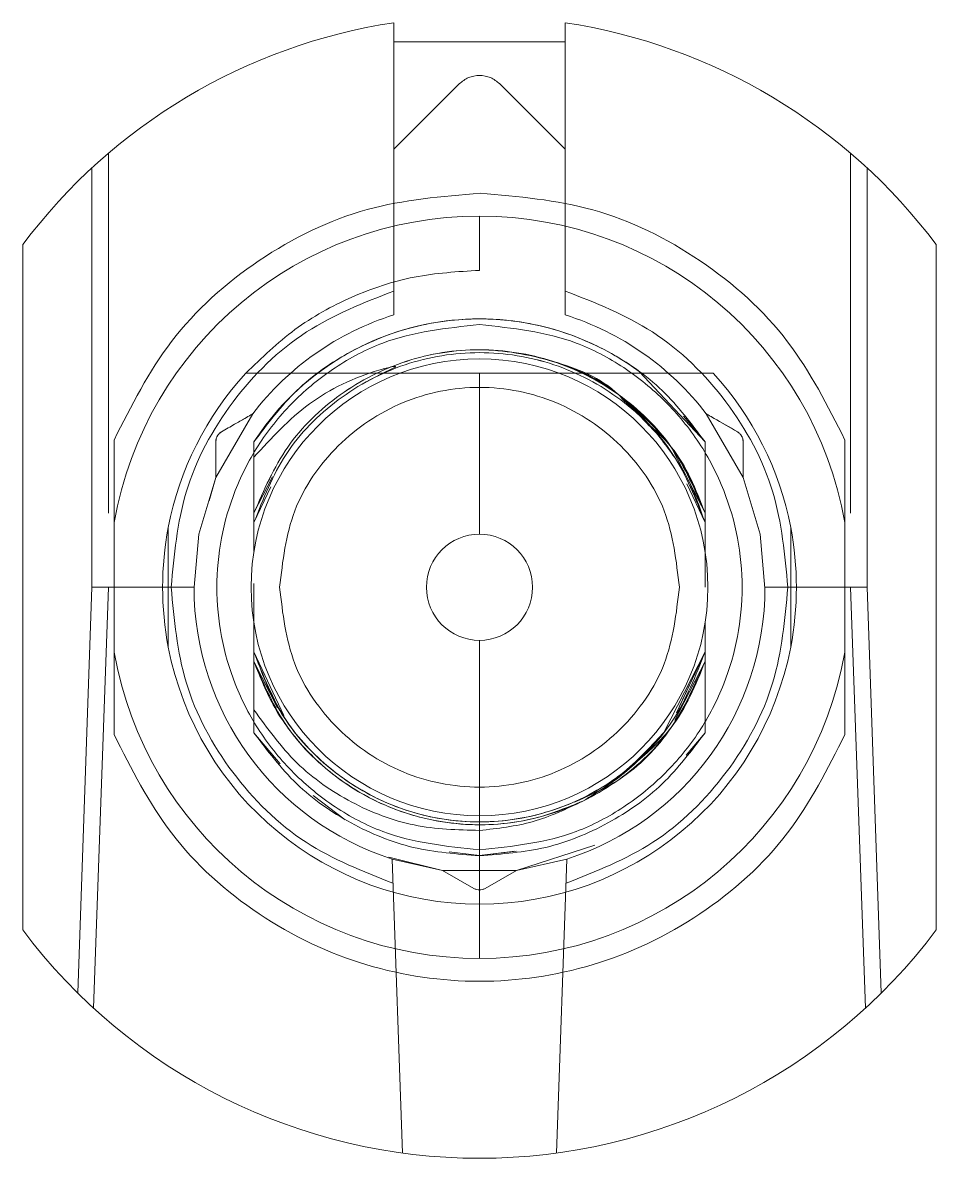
# Model space of a CAD drawing. Header units: millimetres. Extents: x -84 to 500, y -79 to 331.
# Drawn here: x 273.62 to 281.62, y 53.42 to 63.36 of the extents above; entities that cross this region are included whole.
import ezdxf
from ezdxf.lldxf.tags import DXFTag

# ---------------------------------------------------------------- set-up
doc = ezdxf.new("R2010")
doc.units = ezdxf.units.MM
tags = doc.linetypes.add('HIDDEN', pattern=[1.905, 1.27, -0.635]).pattern_tags.tags
tags[6:7] = [DXFTag(74, 4), DXFTag(75, 0), DXFTag(340, '0'), DXFTag(46, 1.0), DXFTag(50, 0.0), DXFTag(44, 0.0), DXFTag(45, 0.0)]
tags[4:5] = [DXFTag(74, 4), DXFTag(75, 0), DXFTag(340, '0'), DXFTag(46, 1.0), DXFTag(50, 0.0), DXFTag(44, 0.0), DXFTag(45, 0.0)]

msp = doc.modelspace()

# ---------------------------------------------------------------- linework, layer by layer
at = {"color": 7, "linetype": 'Continuous', "lineweight": 15}
for p, q in [((276.874, 63.3634), (276.874, 63.195)), ((278.374, 63.3634), (278.374, 63.195)), ((278.374, 63.195), (276.874, 63.195)), ((277.624, 61.67), (277.624, 61.195)), ((273.624, 61.42), (273.624, 55.42)), ((281.624, 55.42), (281.624, 61.42)), ((277.624, 58.8848), (277.624, 60.295)), ((277.624, 55.645), (277.624, 57.9552)), ((277.624, 55.645), (277.624, 55.17))]:
    msp.add_line(p, q, dxfattribs=at)
at = {"color": 7, "linetype": 'HIDDEN', "lineweight": 0}
for p, q in [((276.874, 61.0137), (276.874, 63.195)), ((278.374, 63.195), (278.374, 61.0137)), ((276.874, 62.2548), (277.4472, 62.8281)), ((277.8008, 62.8281), (278.374, 62.2548)), ((274.374, 62.2197), (274.374, 59.0703)), ((280.874, 59.0703), (280.874, 62.2197)), ((274.2297, 58.42), (274.2297, 62.0913)), ((281.0183, 62.0913), (281.0183, 58.42)), ((279.0216, 60.3092), (279.599, 59.6935)), ((275.6385, 59.9391), (275.3156, 59.3799)), ((279.599, 59.6935), (279.4102, 59.9188)), ((279.6095, 59.9391), (279.8824, 59.7816)), ((279.9324, 59.3799), (279.6095, 59.9391)), ((275.3156, 59.3799), (275.3156, 59.695)), ((275.649, 59.6935), (275.649, 58.7352)), ((279.599, 59.6935), (279.599, 59.0709)), ((279.599, 59.6935), (279.599, 59.4209)), ((279.305, 59.6426), (279.599, 59.0709)), ((279.3051, 59.6426), (279.599, 59.0709)), ((275.3156, 59.3799), (275.2576, 59.1777)), ((275.649, 59.4209), (275.649, 59.0709)), ((275.649, 59.0709), (275.649, 59.4209)), ((275.8109, 59.3857), (275.649, 59.0709)), ((275.649, 58.986), (275.7965, 59.2989)), ((275.7965, 59.2989), (275.649, 58.986)), ((279.4392, 59.325), (279.599, 58.986)), ((279.599, 58.986), (279.4392, 59.325)), ((279.599, 59.0709), (279.475, 59.312)), ((279.599, 58.7352), (279.599, 58.986)), ((279.599, 58.5016), (279.599, 58.7352)), ((279.599, 58.42), (279.599, 58.6881)), ((274.1055, 54.8675), (274.2296, 58.42)), ((274.374, 58.42), (274.2297, 58.42)), ((274.374, 58.42), (274.2453, 54.7343)), ((274.374, 58.42), (274.924, 58.42)), ((275.124, 58.42), (274.924, 58.42)), ((275.649, 58.4535), (275.649, 58.1048)), ((280.324, 58.42), (280.124, 58.42)), ((280.324, 58.42), (280.874, 58.42)), ((281.0027, 54.7343), (280.874, 58.42)), ((280.874, 58.42), (281.0184, 58.42)), ((281.0184, 58.42), (281.1425, 54.8675)), ((275.649, 58.1048), (275.649, 57.3474)), ((279.599, 57.854), (279.599, 58.1048)), ((280.349, 57.8956), (280.349, 57.8956)), ((275.9114, 57.2975), (275.649, 57.854)), ((275.649, 57.854), (275.9114, 57.2975)), ((275.9114, 57.2975), (275.649, 57.854)), ((275.649, 57.854), (275.9114, 57.2975)), ((279.599, 57.854), (279.2378, 57.1485)), ((279.599, 57.854), (279.3481, 57.3219)), ((279.3481, 57.3219), (279.599, 57.854)), ((279.599, 57.854), (279.3481, 57.3219)), ((279.3481, 57.3219), (279.599, 57.854)), ((279.599, 57.854), (279.3774, 57.3841)), ((279.3775, 57.3842), (279.599, 57.854)), ((275.649, 57.7691), (275.649, 57.1465)), ((275.649, 57.3474), (275.649, 57.7691)), ((275.649, 57.7691), (275.8565, 57.3656)), ((279.599, 57.7691), (279.3347, 57.2551)), ((279.3347, 57.2551), (279.599, 57.7691)), ((279.599, 57.7691), (279.3347, 57.2551)), ((279.3692, 57.3221), (279.599, 57.7691)), ((279.599, 57.1465), (279.599, 57.7691)), ((279.599, 57.4191), (279.599, 57.1465)), ((275.649, 57.1465), (275.8782, 56.873)), ((279.4336, 56.949), (279.599, 57.1465)), ((279.4822, 57.0071), (279.599, 57.1465)), ((276.1674, 56.5955), (276.449, 56.3848)), ((277.3591, 56.1032), (277.624, 56.07)), ((277.624, 56.07), (277.9477, 56.1106)), ((277.624, 56.07), (277.9343, 56.1089)), ((277.9469, 55.9409), (278.635, 56.1611)), ((276.8308, 56.0581), (277.3011, 55.9409)), ((276.949, 53.4658), (276.8591, 56.0399)), ((277.3011, 55.9409), (276.8591, 56.0399)), ((278.3889, 56.0399), (277.9469, 55.9409)), ((278.3889, 56.0399), (278.299, 53.4658)), ((277.574, 55.7834), (277.3011, 55.9409)), ((277.3011, 55.9409), (277.9469, 55.9409)), ((277.9469, 55.9409), (277.674, 55.7834))]:
    msp.add_line(p, q, dxfattribs=at)
at = {"color": 7, "linetype": 'HIDDEN', "lineweight": 0, "flags": 128}
for points in [[(276.8479, 60.3492), (276.8765, 60.353), (276.8854, 60.3531), (276.8867, 60.3529), (276.8876, 60.3525), (276.8877, 60.3523), (276.8878, 60.3523), (276.8878, 60.3522), (276.8878, 60.3522), (276.8878, 60.3522), (276.8878, 60.3522), (276.8878, 60.3522), (276.8878, 60.3523), (276.8878, 60.3525), (276.8878, 60.3526), (276.8878, 60.3526), (276.8878, 60.3526), (276.8878, 60.3526), (276.8878, 60.3526), (276.8878, 60.3525), (276.8879, 60.3523), (276.8879, 60.3521), (276.888, 60.352), (276.888, 60.352), (276.888, 60.3519), (276.888, 60.3519), (276.888, 60.3519), (276.888, 60.3519), (276.888, 60.3516), (276.8879, 60.3512), (276.8875, 60.3506), (276.8846, 60.3479), (276.7551, 60.2837), (276.5921, 60.1966)], [(275.649, 59.6935), (275.649, 59.6935)], [(275.649, 59.6935), (275.649, 59.6935)], [(275.649, 59.6935), (275.649, 59.6935)], [(275.649, 59.6935), (275.649, 59.6935)], [(275.649, 59.6935), (275.649, 59.6935)], [(275.649, 59.6935), (275.649, 59.6935)], [(275.649, 59.6935), (275.649, 59.6935)], [(275.649, 59.6935), (275.649, 59.6935)], [(279.599, 59.6935), (279.599, 59.6935)], [(275.124, 58.42), (275.1677, 58.8856), (275.3156, 59.3799)], [(279.9324, 59.3799), (280.0803, 58.8856), (280.124, 58.4115)], [(279.599, 58.986), (279.599, 58.986)], [(279.599, 58.986), (279.599, 58.986)], [(279.599, 58.986), (279.599, 58.986)], [(279.599, 58.986), (279.599, 58.986)], [(279.599, 58.986), (279.599, 58.986)], [(275.649, 58.7352), (275.649, 58.7352)], [(275.649, 58.1048), (275.649, 58.1048)], [(279.599, 57.854), (279.599, 57.854)], [(279.599, 57.854), (279.599, 57.854)], [(279.599, 57.854), (279.599, 57.854)], [(279.599, 57.854), (279.599, 57.854)], [(279.599, 57.854), (279.599, 57.854)], [(279.599, 57.854), (279.599, 57.854)], [(279.599, 57.854), (279.599, 57.854)], [(279.599, 57.854), (279.599, 57.854)], [(275.8448, 57.3928), (275.8448, 57.3928)], [(275.649, 57.1465), (275.649, 57.1465)], [(275.649, 57.1465), (275.649, 57.1465)], [(275.649, 57.1465), (275.649, 57.1465)], [(275.649, 57.1465), (275.649, 57.1465)], [(275.649, 57.1465), (275.649, 57.1465)], [(275.649, 57.1465), (275.649, 57.1465)], [(275.649, 57.1465), (275.649, 57.1465)], [(279.599, 57.1465), (279.599, 57.1465)], [(276.5968, 56.6408), (276.5968, 56.6408)]]:
    msp.add_lwpolyline(points, dxfattribs=at)
at = {"color": 7, "linetype": 'HIDDEN', "lineweight": 0}
msp.add_circle((277.624, 58.42), 2, dxfattribs=at)
at = {"color": 7, "linetype": 'Continuous', "lineweight": 15}
for radius, start, end in [(5, 98.62693, 143.1301), (5, 36.8699, 81.37307), (3.25, 90, 169.93673), (3.25, 10.06327, 90), (2.775, 137.49336, 169.10705), (2.775, 10.89324, 42.50663), (2.775, 169.10668, 190.89376), (0.4648, 90, 270), (0.4648, 270, 90), (2.775, 349.10676, 10.89295), (2.775, 190.89295, 270), (2.775, 270, 349.10705), (3.25, 190.06327, 270), (3.25, 270, 349.93673), (5, 216.8699, 323.1301)]:
    msp.add_arc((277.624, 58.42), radius, start, end, dxfattribs=at)
at = {"color": 7, "linetype": 'HIDDEN', "lineweight": 0}
for radius, start, end in [(2.5, 107.4576, 142.57976), (2.35, 53.50581, 147.18508), (2.5, 37.42024, 72.5424), (2.5, 180, 252.18431), (2.5, 287.81569, 0)]:
    msp.add_arc((277.624, 58.42), radius, start, end, dxfattribs=at)
for points in [[(277.4472, 62.8281), (277.473, 62.8486), (277.5247, 62.8896), (277.624, 62.9071), (277.7233, 62.8896), (277.775, 62.8486), (277.8008, 62.8281)], [(279.599, 59.6935), (279.4812, 59.8501), (279.2456, 60.1633), (278.7589, 60.504), (278.2107, 60.7213), (277.624, 60.7944), (277.0373, 60.7213), (276.4891, 60.504), (276.0024, 60.1633), (275.7668, 59.8501), (275.649, 59.6935)], [(275.874, 58.42), (275.9003, 58.649), (275.9529, 59.1071), (276.3576, 59.6897), (276.9361, 60.0789), (277.624, 60.2156), (278.3119, 60.0789), (278.8904, 59.6897), (279.2951, 59.1071), (279.3477, 58.649), (279.374, 58.42)], [(279.599, 58.986), (279.5508, 59.1252), (279.4544, 59.4036), (279.2754, 59.6377), (279.1859, 59.7547)], [(279.374, 58.42), (279.3477, 58.191), (279.2951, 57.7329), (278.8904, 57.1503), (278.3119, 56.7611), (277.624, 56.6244), (276.9361, 56.7611), (276.3576, 57.1503), (275.9529, 57.7329), (275.9003, 58.191), (275.874, 58.42)], [(275.649, 57.1465), (275.7668, 56.9897), (276.0024, 56.6763), (276.4891, 56.3378), (277.0373, 56.1122), (277.4284, 56.0841), (277.624, 56.07)], [(275.649, 57.1465), (275.7668, 56.9897), (276.0024, 56.6763), (276.4891, 56.3378), (277.0373, 56.1122), (277.4284, 56.0841), (277.624, 56.07)], [(277.624, 56.07), (277.8196, 56.0841), (278.2107, 56.1122), (278.7589, 56.3378), (279.2456, 56.6763), (279.4812, 56.9897), (279.599, 57.1465)], [(277.624, 56.07), (277.8196, 56.0841), (278.2107, 56.1122), (278.7589, 56.3378), (279.2456, 56.6763), (279.4812, 56.9897), (279.599, 57.1465)], [(277.674, 55.7834), (277.6661, 55.7796), (277.6503, 55.772), (277.624, 55.769), (277.5977, 55.772), (277.5819, 55.7796), (277.574, 55.7834)]]:
    msp.add_open_spline(points, degree=3, dxfattribs=at)
at = {"color": 7, "linetype": 'Continuous', "lineweight": 15}
for points, knots in [([(274.424, 59.7094), (274.5752, 60.0091), (274.8845, 60.6223), (275.6694, 61.3203), (276.6111, 61.7858), (277.2955, 61.8424), (277.63, 61.87)], [0, 0, 0, 0, 0.24439, 0.5, 0.75561, 1, 1, 1, 1]), ([(277.63, 61.87), (277.9635, 61.8414), (278.6457, 61.7828), (279.5835, 61.3166), (280.3651, 60.6197), (280.6733, 60.0083), (280.824, 59.7094)], [0, 0, 0, 0, 0.244424, 0.5, 0.755576, 1, 1, 1, 1]), ([(277.624, 61.195), (277.4322, 61.1836), (277.0487, 61.1607), (276.4995, 60.9759), (275.9923, 60.696), (275.7163, 60.4287), (275.5783, 60.295)], [0, 0, 0, 0, 0.25, 0.5, 0.75, 1, 1, 1, 1]), ([(277.624, 60.295), (277.4291, 60.295), (276.9247, 60.295), (276.2429, 60.295), (275.7939, 60.295), (275.5783, 60.295)], [0, 0, 0, 0, 0.2465257, 0.6381396, 1, 1, 1, 1]), ([(279.6697, 60.295), (279.2321, 60.295), (278.6292, 60.295), (277.8403, 60.295), (277.624, 60.295)], [0, 0, 0, 0, 0.725757, 1, 1, 1, 1]), ([(274.424, 59.7094), (274.424, 59.5749), (274.424, 59.4011), (274.424, 59.2068), (274.424, 59.1262), (274.424, 59.0722), (274.424, 59.0326), (274.424, 59.0064), (274.424, 58.9924), (274.424, 58.9883), (274.424, 58.988), (274.424, 58.9879)], [0, 0, 0, 0, 0.52193, 0.674707, 0.779637, 0.851731, 0.901665, 0.954566, 0.975881, 0.993094, 1, 1, 1, 1]), ([(280.824, 59.7094), (280.824, 59.5749), (280.824, 59.4011), (280.824, 59.2068), (280.824, 59.1262), (280.824, 59.0722), (280.824, 59.0326), (280.824, 59.0064), (280.824, 58.9924), (280.824, 58.9883), (280.824, 58.988), (280.824, 58.9879)], [0, 0, 0, 0, 0.52193, 0.674707, 0.779637, 0.851731, 0.901665, 0.954566, 0.975881, 0.993094, 1, 1, 1, 1]), ([(274.424, 58.9879), (274.424, 58.812), (274.424, 58.4595), (274.424, 58.0664), (274.424, 57.874), (274.424, 57.8521)], [0, 0, 0, 0, 0.4691002, 0.9396132, 1, 1, 1, 1]), ([(280.824, 58.9879), (280.824, 58.812), (280.824, 58.4595), (280.824, 58.0664), (280.824, 57.874), (280.824, 57.8521)], [0, 0, 0, 0, 0.4691, 0.939613, 1, 1, 1, 1]), ([(274.899, 58.9444), (274.899, 58.6543), (274.899, 58.3012), (274.899, 57.957), (274.899, 57.8956)], [0, 0, 0, 0, 0.821497, 1, 1, 1, 1]), ([(280.349, 57.8956), (280.349, 58.1857), (280.349, 58.5388), (280.349, 58.883), (280.349, 58.9444)], [0, 0, 0, 0, 0.821486, 1, 1, 1, 1]), ([(274.424, 57.8521), (274.424, 57.8516), (274.424, 57.8504), (274.424, 57.8387), (274.424, 57.7952), (274.424, 57.5987), (274.424, 57.3648), (274.424, 57.1686), (274.424, 57.1306)], [0, 0, 0, 0, 0.0169294, 0.0393005, 0.081695, 0.2361978, 0.8521567, 1, 1, 1, 1]), ([(280.824, 57.8521), (280.824, 57.8516), (280.824, 57.8504), (280.824, 57.8387), (280.824, 57.7952), (280.824, 57.5987), (280.824, 57.3648), (280.824, 57.1686), (280.824, 57.1306)], [0, 0, 0, 0, 0.016929, 0.039301, 0.081695, 0.236198, 0.852157, 1, 1, 1, 1]), ([(280.824, 57.1306), (280.6731, 56.8316), (280.3643, 56.2199), (279.581, 55.5178), (278.6413, 55.0694), (277.624, 54.9214), (276.6067, 55.0694), (275.667, 55.5178), (274.8837, 56.2199), (274.5749, 56.8316), (274.424, 57.1306)], [0, 0, 0, 0, 0.122204, 0.25, 0.377796, 0.5, 0.622204, 0.75, 0.877796, 1, 1, 1, 1])]:
    msp.add_open_spline(points, degree=3, knots=knots, dxfattribs=at)
at = {"color": 7, "linetype": 'HIDDEN', "lineweight": 0}
for points, knots in [([(274.924, 58.42), (274.9498, 58.7026), (275.0028, 59.2831), (275.4305, 60.0691), (276.0668, 60.6983), (276.6097, 60.9105), (276.874, 61.0137)], [0, 0, 0, 0, 0.243392, 0.5, 0.756608, 1, 1, 1, 1]), ([(276.874, 61.0137), (276.874, 60.9859), (276.874, 60.9307), (276.874, 60.8625), (276.874, 60.8135), (276.874, 60.8077), (276.874, 60.8048)], [0, 0, 0, 0, 0.25862, 0.513617, 0.75609, 1, 1, 1, 1]), ([(278.374, 61.0137), (278.6383, 60.9105), (279.1812, 60.6983), (279.8175, 60.0691), (280.2452, 59.2831), (280.2982, 58.7026), (280.324, 58.42)], [0, 0, 0, 0, 0.243392, 0.5, 0.756608, 1, 1, 1, 1]), ([(278.374, 61.0137), (278.374, 60.986), (278.374, 60.9309), (278.374, 60.8627), (278.374, 60.8135), (278.374, 60.8077), (278.374, 60.8048)], [0, 0, 0, 0, 0.258105, 0.512595, 0.755594, 1, 1, 1, 1]), ([(277.624, 56.12), (277.3348, 56.1509), (276.8883, 56.1986), (276.3521, 56.4849), (275.9867, 56.7821), (275.6875, 57.1481), (275.4102, 57.6841), (275.2682, 58.42), (275.4102, 59.1557), (275.6874, 59.6918), (275.9865, 60.0577), (276.352, 60.355), (276.8881, 60.6414), (277.3348, 60.6891), (277.624, 60.72)], [0, 0, 0, 0, 0.119721, 0.184824, 0.25, 0.315102, 0.380279, 0.5, 0.619721, 0.684824, 0.75, 0.815102, 0.880279, 1, 1, 1, 1]), ([(277.624, 60.72), (277.9132, 60.6891), (278.3597, 60.6414), (278.8959, 60.3551), (279.2613, 60.0579), (279.5605, 59.6919), (279.8378, 59.1559), (279.9798, 58.42), (279.8378, 57.6843), (279.5606, 57.1482), (279.2615, 56.7823), (278.896, 56.485), (278.3599, 56.1986), (277.9132, 56.1509), (277.624, 56.12)], [0, 0, 0, 0, 0.119721, 0.184824, 0.25, 0.315102, 0.380279, 0.5, 0.619721, 0.684824, 0.75, 0.815102, 0.880279, 1, 1, 1, 1]), ([(278.8621, 60.0856), (278.8557, 60.0921), (278.6968, 60.2519), (278.2653, 60.4201), (277.6268, 60.5366), (276.9716, 60.4304), (276.3877, 60.1321), (275.9091, 59.6706), (275.7357, 59.2708), (275.649, 59.0709)], [0, 0, 0, 0, 0.006975, 0.172479, 0.337984, 0.503488, 0.668992, 0.834496, 1, 1, 1, 1]), ([(275.649, 59.0709), (275.7357, 59.2708), (275.9091, 59.6707), (276.3876, 60.132), (276.972, 60.4309), (277.6254, 60.5349), (278.2705, 60.4265), (278.7835, 60.1931), (279.0076, 59.9485), (279.0849, 59.8641)], [0, 0, 0, 0, 0.153218, 0.306436, 0.459655, 0.612873, 0.766091, 0.919309, 1, 1, 1, 1]), ([(279.1539, 59.7954), (279.0553, 59.9047), (278.8109, 60.1755), (278.2715, 60.4277), (277.6251, 60.5346), (276.972, 60.431), (276.3876, 60.132), (275.9091, 59.6707), (275.7357, 59.2708), (275.649, 59.0709)], [0, 0, 0, 0, 0.101378, 0.251148, 0.400918, 0.550689, 0.700459, 0.85023, 1, 1, 1, 1]), ([(275.649, 59.0709), (275.7357, 59.2708), (275.9091, 59.6707), (276.3876, 60.1319), (276.9721, 60.4309), (277.6251, 60.5345), (278.2716, 60.4278), (278.8148, 60.1729), (279.0622, 59.8984), (279.1639, 59.7855)], [0, 0, 0, 0, 0.149287, 0.298575, 0.447862, 0.59715, 0.746437, 0.895724, 1, 1, 1, 1]), ([(275.649, 59.0709), (275.7357, 59.2708), (275.9091, 59.6707), (276.3876, 60.1319), (276.9721, 60.4309), (277.6251, 60.5346), (278.2715, 60.4277), (278.8117, 60.1749), (279.0567, 59.9033), (279.156, 59.7933)], [0, 0, 0, 0, 0.1496693, 0.2993386, 0.4490079, 0.5986771, 0.7483464, 0.8980157, 1, 1, 1, 1]), ([(279.599, 59.0709), (279.5123, 59.2708), (279.3388, 59.6707), (278.8605, 60.1319), (278.2757, 60.4312), (277.624, 60.5336), (276.9724, 60.4312), (276.3875, 60.1319), (275.9092, 59.6707), (275.7357, 59.2708), (275.649, 59.0709)], [0, 0, 0, 0, 0.125, 0.25, 0.375, 0.5, 0.625, 0.75, 0.875, 1, 1, 1, 1]), ([(275.649, 58.986), (275.7299, 59.1928), (275.8917, 59.6065), (276.3683, 60.0887), (276.96, 60.4026), (277.624, 60.5104), (278.288, 60.4027), (278.8797, 60.0887), (279.3563, 59.6065), (279.5181, 59.1928), (279.599, 58.986)], [0, 0, 0, 0, 0.125, 0.25, 0.375, 0.5, 0.625, 0.75, 0.875, 1, 1, 1, 1]), ([(279.599, 58.986), (279.5181, 59.1928), (279.3563, 59.6065), (278.8797, 60.0887), (278.288, 60.4027), (277.624, 60.5104), (276.96, 60.4026), (276.3683, 60.0887), (275.8917, 59.6065), (275.7299, 59.1928), (275.649, 58.986)], [0, 0, 0, 0, 0.125, 0.25, 0.375, 0.5, 0.625, 0.75, 0.875, 1, 1, 1, 1]), ([(275.649, 58.986), (275.73, 59.1928), (275.8918, 59.6065), (276.3683, 60.0887), (276.96, 60.4026), (277.624, 60.5104), (278.288, 60.4026), (278.8797, 60.0887), (279.3562, 59.6065), (279.518, 59.1928), (279.599, 58.986)], [0, 0, 0, 0, 0.125, 0.25, 0.375, 0.5, 0.625, 0.75, 0.875, 1, 1, 1, 1]), ([(279.599, 58.986), (279.518, 59.1928), (279.3562, 59.6065), (278.8797, 60.0887), (278.288, 60.4026), (277.624, 60.5104), (276.96, 60.4026), (276.3683, 60.0887), (275.8918, 59.6065), (275.73, 59.1928), (275.649, 58.986)], [0, 0, 0, 0, 0.1250001, 0.2500002, 0.3750001, 0.5, 0.625, 0.7499999, 0.8749999, 1, 1, 1, 1]), ([(275.6491, 58.986), (275.73, 59.1928), (275.8918, 59.6065), (276.3683, 60.0887), (276.96, 60.4026), (277.624, 60.5104), (278.288, 60.4026), (278.8797, 60.0887), (279.3562, 59.6065), (279.518, 59.1928), (279.599, 58.986)], [0, 0, 0, 0, 0.125, 0.25, 0.375, 0.5, 0.625, 0.75, 0.875, 1, 1, 1, 1]), ([(279.599, 58.986), (279.518, 59.1928), (279.3562, 59.6065), (278.8797, 60.0887), (278.288, 60.4026), (277.624, 60.5104), (276.96, 60.4026), (276.3683, 60.0887), (275.8918, 59.6065), (275.73, 59.1928), (275.6491, 58.986)], [0, 0, 0, 0, 0.1250003, 0.2500004, 0.3750004, 0.5000004, 0.6250003, 0.7500001, 0.875, 1, 1, 1, 1]), ([(275.649, 59.559), (275.8017, 59.7258), (276.1072, 60.0596), (276.5596, 60.2737), (276.8123, 60.3399), (276.8479, 60.3493)], [0, 0, 0, 0, 0.461832, 0.924144, 1, 1, 1, 1]), ([(279.1859, 59.7547), (279.0993, 59.8468), (278.9976, 59.955), (278.884, 60.0591), (278.8645, 60.081), (278.8607, 60.0879), (278.8603, 60.0903), (278.8605, 60.0912), (278.8607, 60.0916), (278.8608, 60.0917)], [0, 0, 0, 0, 0.8053593, 0.9459667, 0.9826923, 0.9932326, 0.9969187, 0.9985022, 1, 1, 1, 1]), ([(278.8608, 60.0917), (279.0234, 59.9502), (279.3486, 59.6672), (279.5155, 59.2697), (279.599, 59.0709)], [0, 0, 0, 0, 0.5, 1, 1, 1, 1]), ([(275.6385, 59.9391), (275.6375, 59.9386), (275.6354, 59.9373), (275.614, 59.925), (275.5618, 59.8948), (275.4747, 59.8446), (275.4039, 59.8037), (275.3656, 59.7816)], [0, 0, 0, 0, 0.074114, 0.1549226, 0.3599105, 0.65372, 1, 1, 1, 1]), ([(279.0849, 59.8641), (279.1616, 59.7949), (279.4002, 59.5798), (279.5186, 59.2767), (279.599, 59.0709)], [0, 0, 0, 0, 0.321279, 1, 1, 1, 1]), ([(279.8824, 59.7816), (279.8113, 59.8226), (279.7175, 59.8768), (279.6339, 59.925), (279.6126, 59.9374), (279.6105, 59.9386), (279.6095, 59.9391)], [0, 0, 0, 0, 0.638721, 0.843752, 0.925004, 1, 1, 1, 1]), ([(275.3156, 59.695), (275.3163, 59.7037), (275.3176, 59.7211), (275.3282, 59.7455), (275.344, 59.7669), (275.3584, 59.7767), (275.3656, 59.7816)], [0, 0, 0, 0, 0.250801, 0.5, 0.7492, 1, 1, 1, 1]), ([(275.3656, 59.7816), (275.3591, 59.7775), (275.3503, 59.7719), (275.3381, 59.7585), (275.3328, 59.7511), (275.3293, 59.7456), (275.3261, 59.7397), (275.3222, 59.7312), (275.3163, 59.7134), (275.3159, 59.7028), (275.3156, 59.695)], [0, 0, 0, 0, 0.3001484, 0.4066758, 0.452606, 0.4958734, 0.5400992, 0.5867242, 0.6945387, 1, 1, 1, 1]), ([(279.8824, 59.7816), (279.8896, 59.7767), (279.904, 59.7669), (279.9198, 59.7455), (279.9304, 59.7211), (279.9317, 59.7037), (279.9324, 59.695)], [0, 0, 0, 0, 0.250801, 0.5, 0.7492, 1, 1, 1, 1]), ([(279.9324, 59.695), (279.9321, 59.7027), (279.9317, 59.7131), (279.9261, 59.7304), (279.9224, 59.7387), (279.9193, 59.7445), (279.9158, 59.7502), (279.9104, 59.7578), (279.898, 59.7718), (279.889, 59.7774), (279.8824, 59.7816)], [0, 0, 0, 0, 0.300148, 0.406676, 0.452606, 0.495873, 0.540099, 0.586724, 0.694539, 1, 1, 1, 1]), ([(275.3156, 59.695), (275.3156, 59.613), (275.3156, 59.5046), (275.3156, 59.4081), (275.3156, 59.3835), (275.3156, 59.3811), (275.3156, 59.3799)], [0, 0, 0, 0, 0.6386768, 0.8437391, 0.9249986, 1, 1, 1, 1]), ([(279.599, 58.986), (279.5508, 59.1252), (279.4544, 59.4036), (279.2754, 59.6377), (279.1859, 59.7547)], [0, 0, 0, 0, 0.500001, 1, 1, 1, 1]), ([(279.9324, 59.695), (279.9324, 59.613), (279.9324, 59.5046), (279.9324, 59.4081), (279.9324, 59.3835), (279.9324, 59.3811), (279.9324, 59.3799)], [0, 0, 0, 0, 0.638718, 0.843747, 0.925001, 1, 1, 1, 1]), ([(275.649, 59.0709), (275.649, 59.0493), (275.649, 59.0212), (275.649, 58.994), (275.649, 58.9871), (275.649, 58.9864), (275.649, 58.986)], [0, 0, 0, 0, 0.659326, 0.855277, 0.93051, 1, 1, 1, 1]), ([(275.649, 58.986), (275.649, 58.9863), (275.649, 58.9871), (275.649, 58.9939), (275.649, 59.0206), (275.649, 59.0491), (275.649, 59.0709)], [0, 0, 0, 0, 0.06884, 0.145314, 0.344679, 1, 1, 1, 1]), ([(275.649, 59.0709), (275.649, 59.0493), (275.649, 59.0212), (275.649, 58.9939), (275.649, 58.9871), (275.649, 58.9863), (275.649, 58.986)], [0, 0, 0, 0, 0.659561, 0.855379, 0.930537, 1, 1, 1, 1]), ([(279.599, 58.986), (279.599, 58.9864), (279.599, 58.9871), (279.599, 58.994), (279.599, 59.0206), (279.599, 59.0491), (279.599, 59.0709)], [0, 0, 0, 0, 0.068898, 0.145453, 0.344929, 1, 1, 1, 1]), ([(279.599, 59.0709), (279.599, 59.0493), (279.599, 59.0212), (279.599, 58.994), (279.599, 58.9871), (279.599, 58.9863), (279.599, 58.986)], [0, 0, 0, 0, 0.659471, 0.855328, 0.930516, 1, 1, 1, 1]), ([(274.924, 58.42), (274.9497, 58.138), (275.0024, 57.5588), (275.4283, 56.7742), (276.0619, 56.1453), (276.603, 55.9322), (276.8665, 55.8284)], [0, 0, 0, 0, 0.243423, 0.5, 0.756577, 1, 1, 1, 1]), ([(278.3815, 55.8284), (278.645, 55.9322), (279.1861, 56.1453), (279.8197, 56.7742), (280.2456, 57.5588), (280.2983, 58.138), (280.324, 58.42)], [0, 0, 0, 0, 0.243423, 0.5, 0.756577, 1, 1, 1, 1]), ([(275.649, 57.854), (275.649, 57.8536), (275.649, 57.8529), (275.649, 57.846), (275.649, 57.8194), (275.649, 57.7909), (275.649, 57.7691)], [0, 0, 0, 0, 0.0688628, 0.1453806, 0.3448142, 1, 1, 1, 1]), ([(275.649, 57.854), (275.649, 57.8536), (275.649, 57.8529), (275.649, 57.846), (275.649, 57.8194), (275.649, 57.7909), (275.649, 57.7691)], [0, 0, 0, 0, 0.068947, 0.145569, 0.345136, 1, 1, 1, 1]), ([(275.649, 57.7691), (275.649, 57.7907), (275.649, 57.8188), (275.649, 57.846), (275.649, 57.8529), (275.649, 57.8537), (275.649, 57.854)], [0, 0, 0, 0, 0.659587, 0.855421, 0.930569, 1, 1, 1, 1]), ([(279.2378, 57.1485), (279.1097, 57.0102), (278.8536, 56.7335), (278.3451, 56.4702), (277.7912, 56.3459), (277.2227, 56.3788), (276.6841, 56.5636), (276.2185, 56.8883), (275.8475, 57.3245), (275.7152, 57.6775), (275.649, 57.854)], [0, 0, 0, 0, 0.125, 0.25, 0.375001, 0.500001, 0.625001, 0.750001, 0.875, 1, 1, 1, 1]), ([(275.649, 57.854), (275.7299, 57.6472), (275.8917, 57.2335), (276.3682, 56.7512), (276.96, 56.4374), (277.624, 56.3296), (278.288, 56.4373), (278.8798, 56.7513), (279.3562, 57.2335), (279.5181, 57.6472), (279.599, 57.854)], [0, 0, 0, 0, 0.125, 0.25, 0.375, 0.5, 0.625, 0.75, 0.875, 1, 1, 1, 1]), ([(279.599, 57.854), (279.599, 57.8536), (279.599, 57.8529), (279.599, 57.846), (279.599, 57.8194), (279.599, 57.7909), (279.599, 57.7691)], [0, 0, 0, 0, 0.068868, 0.145416, 0.344909, 1, 1, 1, 1]), ([(279.599, 57.7691), (279.599, 57.7907), (279.599, 57.8188), (279.599, 57.846), (279.599, 57.8529), (279.599, 57.8537), (279.599, 57.854)], [0, 0, 0, 0, 0.659358, 0.855274, 0.930498, 1, 1, 1, 1]), ([(279.599, 57.854), (279.599, 57.8536), (279.599, 57.8528), (279.599, 57.846), (279.599, 57.8194), (279.599, 57.7909), (279.599, 57.7691)], [0, 0, 0, 0, 0.068948, 0.145582, 0.345171, 1, 1, 1, 1]), ([(275.649, 57.7691), (275.7038, 57.6318), (275.8134, 57.3573), (276.0834, 57.0014), (276.4165, 56.7073), (276.8058, 56.4912), (277.2317, 56.3615), (277.6747, 56.3264), (278.1182, 56.3796), (278.3918, 56.4916), (278.5286, 56.5475)], [0, 0, 0, 0, 0.125, 0.25, 0.375, 0.5, 0.625, 0.75, 0.875, 1, 1, 1, 1]), ([(279.599, 57.7691), (279.5123, 57.5692), (279.3388, 57.1693), (278.8605, 56.7081), (278.2757, 56.4088), (277.624, 56.3063), (276.9724, 56.4088), (276.3875, 56.7081), (275.9092, 57.1693), (275.7357, 57.5691), (275.649, 57.7691)], [0, 0, 0, 0, 0.125, 0.25, 0.375, 0.5, 0.625, 0.75, 0.875, 1, 1, 1, 1]), ([(278.4526, 56.5371), (278.5865, 56.5965), (278.9187, 56.744), (279.337, 57.1734), (279.5117, 57.5705), (279.599, 57.7691)], [0, 0, 0, 0, 0.252266, 0.626133, 1, 1, 1, 1]), ([(279.599, 57.7691), (279.5163, 57.5651), (279.3765, 57.2205), (279.099, 56.9768), (278.9858, 56.8774)], [0, 0, 0, 0, 0.59211, 1, 1, 1, 1]), ([(275.649, 57.3474), (275.7662, 57.1845), (275.999, 56.8608), (276.492, 56.52), (277.0434, 56.3062), (277.4314, 56.296), (277.624, 56.2909)], [0, 0, 0, 0, 0.255054, 0.506739, 0.755054, 1, 1, 1, 1]), ([(278.5286, 56.5475), (278.6627, 56.6301), (278.9296, 56.7944), (279.1354, 57.0309), (279.2378, 57.1485)], [0, 0, 0, 0, 0.502467, 1, 1, 1, 1]), ([(278.5286, 56.5475), (278.3859, 56.4795), (278.099, 56.3426), (277.783, 56.3082), (277.624, 56.2909)], [0, 0, 0, 0, 0.4970634, 1, 1, 1, 1])]:
    msp.add_open_spline(points, degree=3, knots=knots, dxfattribs=at)

doc.saveas('drawing.dxf')
